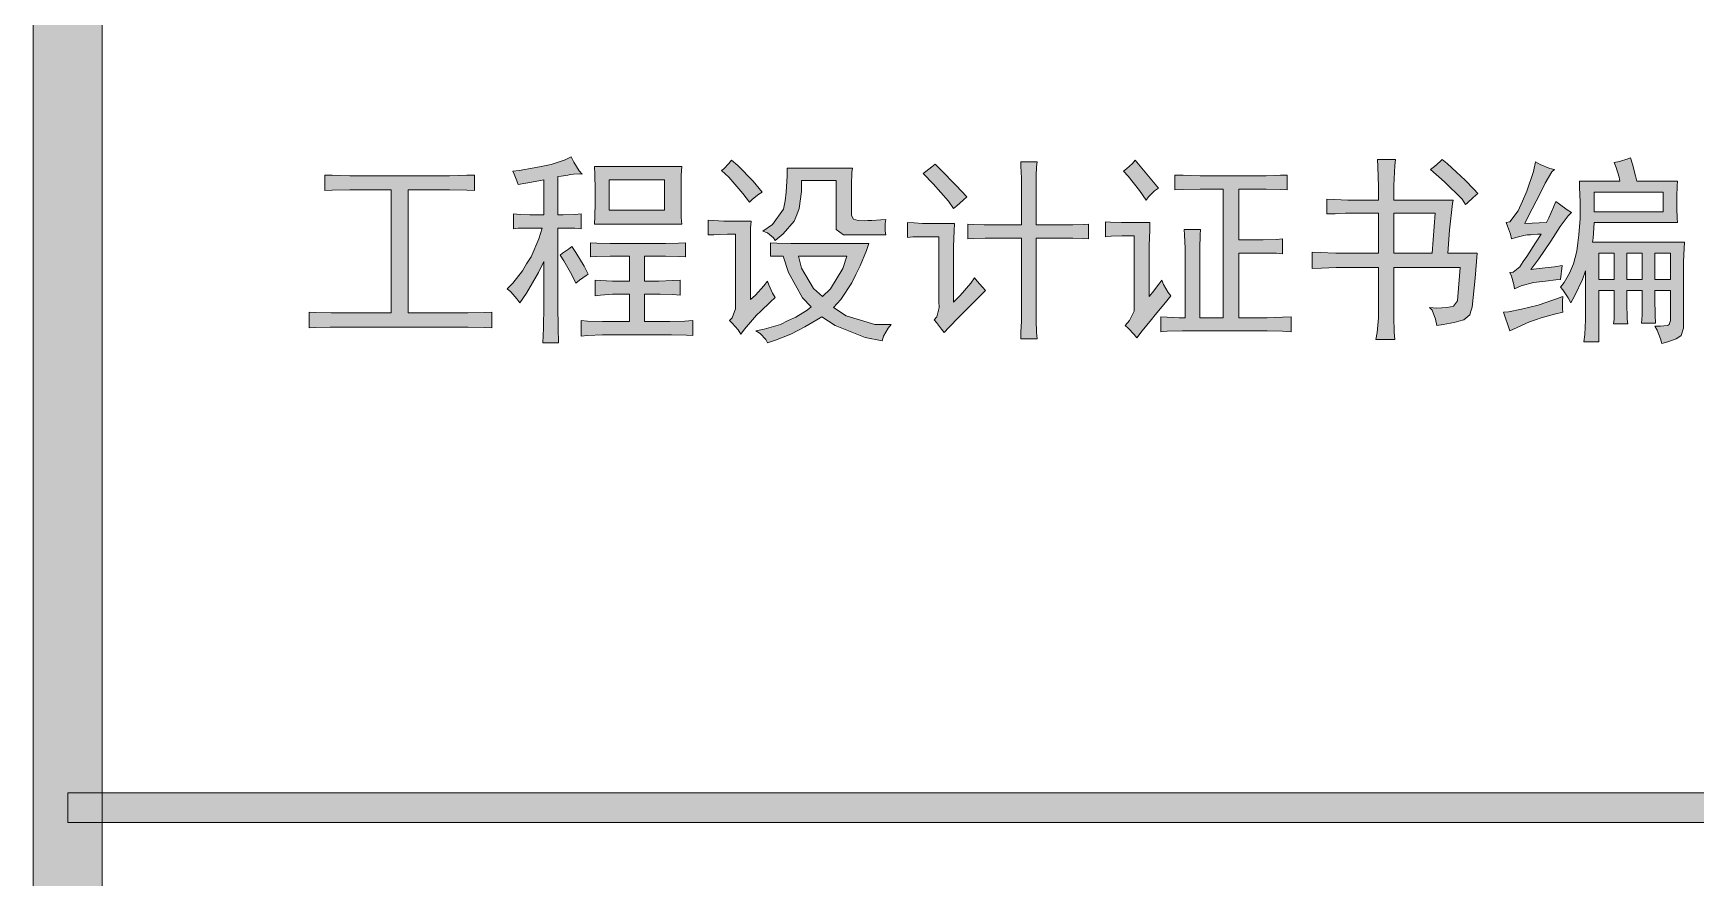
# Model space of a CAD drawing. Header units: millimetres. Extents: x 0 to 829, y 0 to 586.
# Drawn here: x 769.46 to 793.16, y 485.04 to 497.07 of the extents above; entities that cross this region are included whole.
import ezdxf

# ---------------------------------------------------------------- set-up
doc = ezdxf.new("R2010")
doc.units = ezdxf.units.MM

msp = doc.modelspace()

# ---------------------------------------------------------------- hatches: boundary and pattern name
h = msp.add_hatch(color=0)
h.dxf.hatch_style = 2
h.paths.add_polyline_path([(770.449028, 9.860139), (769.464778, 9.860139), (769.464778, 575.772139), (770.449028, 575.772139)])
h = msp.add_hatch(color=0)
h.dxf.hatch_style = 2
h.paths.add_polyline_path([(776.298083, 495.102444), (776.389806, 495.113028), (776.605, 495.148306), (776.724944, 495.173), (776.844889, 495.197694), (777.045972, 495.261194), (777.130639, 495.303528), (777.169444, 495.229444), (777.247056, 495.105972), (777.285861, 495.056583), (777.247056, 495.063639), (777.165917, 495.060111), (777.123583, 495.053056), (777.08125, 495.042472), (776.989528, 495.028361), (776.940139, 495.024833), (776.940139, 494.481556), (777.01775, 494.481556), (777.183556, 494.485083), (777.275278, 494.492139), (777.275278, 494.280472), (777.183556, 494.287528), (777.01775, 494.291056), (776.940139, 494.291056), (776.940139, 493.313861), (776.940139, 493.190389), (776.947194, 492.865833), (776.950722, 492.657694), (776.728472, 492.657694), (776.735528, 492.865833), (776.742583, 493.186861), (776.742583, 493.303278), (776.742583, 493.814806), (776.664972, 493.659583), (776.492111, 493.36325), (776.396861, 493.225667), (776.358056, 493.282111), (776.269861, 493.380889), (776.220472, 493.42675), (776.298083, 493.504361), (776.435667, 493.68075), (776.495639, 493.779528), (776.559139, 493.881833), (776.6685, 494.135833), (776.717889, 494.291056), (776.580306, 494.291056), (776.375694, 494.287528), (776.308667, 494.280472), (776.308667, 494.492139), (776.403917, 494.485083), (776.5415, 494.481556), (776.587361, 494.481556), (776.742583, 494.481556), (776.742583, 494.978972), (776.6685, 494.964861), (776.485056, 494.929583), (776.375694, 494.911944), (776.358056, 494.964861), (776.31925, 495.056583)])
h = msp.add_hatch(color=0)
h.dxf.hatch_style = 2
h.paths.add_polyline_path([(779.416639, 495.257667), (779.504833, 495.183583), (779.723556, 494.957806), (779.850556, 494.802583), (779.804694, 494.774361), (779.7165, 494.703806), (779.674167, 494.657944), (779.578917, 494.784944), (779.377833, 495.01425), (779.272, 495.113028), (779.307278, 495.134194), (779.377833, 495.208278)])
h = msp.add_hatch(color=0)
h.dxf.hatch_style = 2
h.paths.add_polyline_path([(782.316472, 495.201222), (782.387028, 495.130667), (782.616333, 494.897833), (782.771556, 494.735556), (782.718639, 494.689694), (782.626917, 494.608556), (782.581056, 494.56975), (782.5105, 494.675583), (782.291778, 494.922528), (782.147139, 495.067167), (782.185944, 495.095389), (782.270611, 495.162417)])
h = msp.add_hatch(color=0)
h.dxf.hatch_style = 2
h.paths.add_polyline_path([(783.547667, 494.336917), (783.547667, 494.890778), (783.547667, 495.003667), (783.540611, 495.173), (783.537083, 495.2365), (783.769917, 495.2365), (783.762861, 495.162417), (783.759333, 495.035417), (783.759333, 494.978972), (783.759333, 494.336917), (784.214417, 494.336917), (784.281444, 494.336917), (784.426083, 494.340444), (784.503694, 494.3475), (784.503694, 494.135833), (784.419028, 494.142889), (784.281444, 494.146417), (784.225, 494.146417), (783.759333, 494.146417), (783.759333, 493.035167), (783.759333, 492.971667), (783.762861, 492.809389), (783.769917, 492.714139), (783.537083, 492.714139), (783.540611, 492.809389), (783.547667, 492.964611), (783.547667, 493.024583), (783.547667, 494.146417), (783.11375, 494.146417), (783.032611, 494.146417), (782.863278, 494.142889), (782.782139, 494.135833), (782.782139, 494.3475), (782.863278, 494.340444), (783.0185, 494.336917), (783.092583, 494.336917)])
h = msp.add_hatch(color=0)
h.dxf.hatch_style = 2
h.paths.add_polyline_path([(785.325667, 494.689694), (785.230417, 494.82375), (785.068139, 495.028361), (785.001111, 495.102444), (785.046972, 495.134194), (785.128111, 495.211806), (785.166917, 495.257667), (785.502056, 494.859028), (785.445611, 494.820222), (785.357417, 494.735556)])
h = msp.add_hatch(color=0)
h.paths.add_polyline_path([(788.634722, 494.689694), (788.634722, 494.880194), (788.627667, 495.169472), (788.620611, 495.26825), (788.878139, 495.26825), (788.867556, 495.183583), (788.853444, 494.897833), (788.853444, 494.689694), (789.700111, 494.689694), (789.689528, 494.640306), (789.647194, 494.262833), (789.6225, 493.93475), (790.042306, 493.93475), (790.014083, 493.574917), (789.97175, 493.162167), (789.954111, 493.10925), (789.936472, 493.056333), (789.851806, 492.98225), (789.78125, 492.964611), (789.714222, 492.943444), (789.555472, 492.915222), (789.467278, 492.904639), (789.449639, 492.992833), (789.40025, 493.119833), (789.364972, 493.158639), (789.467278, 493.151583), (789.611917, 493.158639), (789.661306, 493.169222), (789.707167, 493.179806), (789.760083, 493.253889), (789.767139, 493.313861), (789.798889, 493.726611), (788.853444, 493.726611), (788.853444, 493.137472), (788.853444, 493.024583), (788.8605, 492.809389), (788.867556, 492.703556), (788.599444, 492.703556), (788.617083, 492.802333), (788.634722, 493.014), (788.634722, 493.126889), (788.634722, 493.726611), (788.112611, 493.726611), (788.035, 493.726611), (787.823333, 493.719556), (787.689278, 493.7125), (787.689278, 493.948861), (787.805694, 493.941806), (788.027944, 493.93475), (788.133778, 493.93475), (788.634722, 493.93475), (788.634722, 494.502722), (788.200806, 494.502722), (788.165528, 494.502722), (788.017361, 494.495667), (787.900944, 494.492139), (787.900944, 494.703806), (788.010306, 494.69675), (788.200806, 494.689694), (788.278417, 494.689694)])
h.paths.add_polyline_path([(789.40025, 493.93475), (789.442583, 494.502722), (788.853444, 494.502722), (788.853444, 493.93475)])
h = msp.add_hatch(color=0)
h.dxf.hatch_style = 2
h.paths.add_polyline_path([(789.544889, 495.26825), (789.615444, 495.208278), (789.7495, 495.088333), (789.809472, 495.028361), (789.869444, 494.971917), (789.992917, 494.844917), (790.052889, 494.781417), (789.985861, 494.724972), (789.897667, 494.647361), (789.8765, 494.626194), (789.827111, 494.703806), (789.576639, 494.95075), (789.375556, 495.123611), (789.432, 495.169472), (789.516667, 495.240028)])
h = msp.add_hatch(color=0)
h.dxf.hatch_style = 2
h.paths.add_polyline_path([(791.142972, 495.123611), (791.107694, 495.091861), (791.012444, 494.929583), (790.948944, 494.802583), (790.885444, 494.675583), (790.769028, 494.453333), (790.719639, 494.358083), (791.030083, 494.368667), (791.065361, 494.435694), (791.132389, 494.587389), (791.164139, 494.668528), (791.213528, 494.629722), (791.326417, 494.552111), (791.386389, 494.513306), (791.337, 494.463917), (791.224111, 494.312222), (791.160611, 494.206389), (791.093583, 494.104083), (790.920722, 493.853611), (790.807833, 493.701917), (790.92425, 493.7125), (791.1465, 493.740722), (791.252333, 493.758361), (791.231167, 493.557278), (791.164139, 493.55375), (791.015972, 493.536111), (790.931306, 493.525528), (790.846639, 493.514944), (790.67025, 493.465556), (790.575, 493.42675), (790.564417, 493.486722), (790.532667, 493.603139), (790.507972, 493.659583), (790.553833, 493.663111), (790.649083, 493.740722), (790.698472, 493.814806), (790.747861, 493.885361), (790.874861, 494.079389), (790.952472, 494.202861), (790.903083, 494.202861), (790.804306, 494.195806), (790.754917, 494.192278), (790.705528, 494.185222), (790.592639, 494.157), (790.532667, 494.135833), (790.515028, 494.202861), (790.476222, 494.319278), (790.455056, 494.368667), (790.507972, 494.37925), (790.624389, 494.534472), (790.687889, 494.675583), (790.747861, 494.816694), (790.843111, 495.095389), (790.874861, 495.2365), (790.941889, 495.197694), (791.075944, 495.14125)])
h = msp.add_hatch(color=0)
h.paths.add_polyline_path([(792.229528, 495.289417), (792.254222, 495.201222), (792.296556, 495.035417), (792.317722, 494.957806), (792.896278, 494.957806), (792.89275, 494.890778), (792.885694, 494.742611), (792.885694, 494.657944), (792.885694, 494.573278), (792.89275, 494.428639), (792.896278, 494.368667), (791.707417, 494.368667), (791.703889, 494.287528), (791.693306, 494.146417), (791.68625, 494.089972), (792.995056, 494.089972), (792.991528, 494.001778), (792.984472, 493.814806), (792.984472, 493.7125), (792.984472, 492.946972), (792.984472, 492.865833), (792.949194, 492.76), (792.913917, 492.735306), (792.878639, 492.714139), (792.758694, 492.671806), (792.674028, 492.647111), (792.656389, 492.714139), (792.607, 492.837611), (792.57525, 492.894056), (792.652861, 492.894056), (792.748111, 492.901111), (792.762222, 492.908167), (792.779861, 492.91875), (792.7975, 492.975194), (792.7975, 493.024583), (792.7975, 493.402056), (792.57525, 493.402056), (792.57525, 493.282111), (792.578778, 493.049278), (792.585833, 492.936389), (792.38475, 492.936389), (792.391806, 493.049278), (792.395333, 493.282111), (792.395333, 493.402056), (792.176611, 493.402056), (792.176611, 493.232722), (792.180139, 492.992833), (792.187194, 492.925806), (791.986111, 492.925806), (791.993167, 492.992833), (791.996694, 493.232722), (791.996694, 493.402056), (791.774444, 493.402056), (791.774444, 492.671806), (791.562778, 492.671806), (791.576889, 492.774111), (791.587472, 492.98225), (791.587472, 493.081028), (791.587472, 493.68075), (791.541611, 493.557278), (791.435778, 493.3315), (791.375806, 493.225667), (791.337, 493.296222), (791.262917, 493.409111), (791.231167, 493.447917), (791.280556, 493.514944), (791.358167, 493.649), (791.386389, 493.7125), (791.414611, 493.779528), (791.460472, 493.962972), (791.474583, 494.079389), (791.492222, 494.195806), (791.509861, 494.428639), (791.509861, 494.545056), (791.509861, 494.665), (791.502806, 494.869611), (791.499278, 494.957806), (792.074306, 494.957806), (792.063722, 495.017778), (792.024917, 495.151833), (791.996694, 495.222389), (792.070778, 495.240028), (792.187194, 495.275306)])
h.paths.add_polyline_path([(792.695194, 494.523889), (792.695194, 494.802583), (791.707417, 494.802583), (791.707417, 494.523889)])
h.paths.add_polyline_path([(792.395333, 493.557278), (792.395333, 493.93475), (792.176611, 493.93475), (792.176611, 493.557278)])
h.paths.add_polyline_path([(792.7975, 493.557278), (792.7975, 493.93475), (792.57525, 493.93475), (792.57525, 493.557278)])
h.paths.add_polyline_path([(791.996694, 493.557278), (791.996694, 493.93475), (791.774444, 493.93475), (791.774444, 493.557278)])
h = msp.add_hatch(color=0)
h.dxf.hatch_style = 2
h.paths.add_polyline_path([(775.264444, 495.035417), (775.3985, 495.035417), (775.641917, 495.042472), (775.751278, 495.046), (775.751278, 494.82375), (775.641917, 494.830806), (775.3985, 494.834333), (775.264444, 494.834333), (774.809361, 494.834333), (774.809361, 493.081028), (775.532556, 493.081028), (775.659556, 493.081028), (775.892389, 493.088083), (775.998222, 493.091611), (775.998222, 492.869361), (775.892389, 492.876417), (775.663083, 492.879944), (775.543139, 492.879944), (773.821583, 492.879944), (773.698111, 492.879944), (773.486444, 492.876417), (773.39825, 492.869361), (773.39825, 493.091611), (773.4935, 493.088083), (773.708694, 493.081028), (773.832167, 493.081028), (774.565944, 493.081028), (774.565944, 494.834333), (774.121444, 494.834333), (773.976806, 494.834333), (773.726333, 494.830806), (773.6205, 494.82375), (773.6205, 495.046), (773.726333, 495.042472), (773.976806, 495.035417), (774.121444, 495.035417)])
h = msp.add_hatch(color=0)
h.paths.add_polyline_path([(778.707556, 495.169472), (778.7005, 495.046), (778.696972, 494.82375), (778.696972, 494.724972), (778.696972, 494.629722), (778.7005, 494.44275), (778.707556, 494.3475), (777.46225, 494.3475), (777.469306, 494.453333), (777.472833, 494.650889), (777.472833, 494.746139), (777.472833, 494.841389), (777.469306, 495.053056), (777.46225, 495.169472)])
h.paths.add_polyline_path([(778.460611, 494.545056), (778.460611, 494.978972), (777.673917, 494.978972), (777.673917, 494.545056)])
h = msp.add_hatch(color=0)
h.dxf.hatch_style = 2
h.paths.add_polyline_path([(781.106444, 494.192278), (781.011194, 494.192278), (780.908889, 494.269889), (780.905361, 494.3475), (780.905361, 494.968389), (780.415, 494.968389), (780.415, 494.813167), (780.379722, 494.56975), (780.344444, 494.481556), (780.309167, 494.389833), (780.153944, 494.206389), (780.037528, 494.114667), (780.016361, 494.153472), (779.928167, 494.2205), (779.861139, 494.248722), (779.998722, 494.340444), (780.157472, 494.559167), (780.178639, 494.679111), (780.196278, 494.802583), (780.210389, 495.035417), (780.206861, 495.144778), (781.138194, 495.144778), (781.131139, 495.081278), (781.127611, 494.911944), (781.127611, 494.813167), (781.127611, 494.513306), (781.127611, 494.467444), (781.155833, 494.418056), (781.187583, 494.407472), (781.219333, 494.400417), (781.304, 494.393361), (781.360444, 494.396889), (781.416889, 494.400417), (781.543889, 494.407472), (781.614444, 494.414528), (781.603861, 494.358083), (781.603861, 494.248722), (781.614444, 494.192278)])
h = msp.add_hatch(color=0)
h.dxf.hatch_style = 2
h.paths.add_polyline_path([(786.92375, 495.035417), (787.033111, 495.035417), (787.237722, 495.042472), (787.332972, 495.046), (787.332972, 494.834333), (787.237722, 494.841389), (787.033111, 494.844917), (786.92375, 494.844917), (786.645056, 494.844917), (786.645056, 494.12525), (786.902583, 494.12525), (786.994306, 494.12525), (787.17775, 494.128778), (787.265944, 494.135833), (787.265944, 493.924167), (787.184806, 493.931222), (787.001361, 493.93475), (786.902583, 493.93475), (786.645056, 493.93475), (786.645056, 493.014), (786.9555, 493.014), (787.05075, 493.014), (787.265944, 493.021056), (787.389417, 493.024583), (787.389417, 492.812917), (787.265944, 492.819972), (787.05075, 492.827028), (786.9555, 492.827028), (785.978306, 492.827028), (785.84425, 492.827028), (785.625528, 492.819972), (785.533806, 492.812917), (785.533806, 493.024583), (785.625528, 493.021056), (785.794861, 493.014), (785.879528, 493.014), (785.879528, 493.881833), (785.879528, 493.99825), (785.872472, 494.192278), (785.868944, 494.269889), (786.101778, 494.269889), (786.094722, 494.195806), (786.091194, 494.001778), (786.091194, 493.881833), (786.091194, 493.014), (786.422806, 493.014), (786.422806, 494.844917), (786.22525, 494.844917), (786.094722, 494.844917), (785.851306, 494.841389), (785.734889, 494.834333), (785.734889, 495.046), (785.851306, 495.042472), (786.094722, 495.035417), (786.22525, 495.035417)])
h = msp.add_hatch(color=0)
h.dxf.hatch_style = 2
h.paths.add_polyline_path([(779.695333, 494.389833), (779.688278, 494.291056), (779.68475, 494.068806), (779.68475, 493.948861), (779.68475, 493.271528), (779.755306, 493.335028), (779.878778, 493.469083), (779.928167, 493.536111), (779.945806, 493.479667), (779.998722, 493.36325), (780.037528, 493.303278), (779.966972, 493.23625), (779.832917, 493.10925), (779.772944, 493.049278), (779.712972, 492.985778), (779.600083, 492.851722), (779.550694, 492.781167), (779.511889, 492.841139), (779.427222, 492.936389), (779.384889, 492.971667), (779.427222, 493.014), (779.473083, 493.141), (779.473083, 493.225667), (779.473083, 494.202861), (779.356667, 494.202861), (779.162639, 494.195806), (779.085028, 494.192278), (779.085028, 494.403944), (779.155583, 494.396889), (779.307278, 494.389833), (779.384889, 494.389833)])
h = msp.add_hatch(color=0)
h.dxf.hatch_style = 2
h.paths.add_polyline_path([(782.591639, 494.358083), (782.588111, 494.25225), (782.581056, 494.03), (782.581056, 493.913583), (782.581056, 493.23625), (782.676306, 493.3315), (782.824472, 493.504361), (782.880917, 493.581972), (782.916194, 493.536111), (782.993806, 493.447917), (783.036139, 493.402056), (782.725694, 493.091611), (782.655139, 493.021056), (782.514028, 492.876417), (782.447, 492.802333), (782.408194, 492.851722), (782.337639, 492.943444), (782.302361, 492.98225), (782.341167, 493.024583), (782.376444, 493.158639), (782.369389, 493.246833), (782.369389, 494.167583), (782.221222, 494.167583), (781.998972, 494.164056), (781.924889, 494.157), (781.924889, 494.368667), (782.016611, 494.365139), (782.136556, 494.358083), (782.171833, 494.358083)])
h = msp.add_hatch(color=0)
h.dxf.hatch_style = 2
h.paths.add_polyline_path([(785.025806, 492.904639), (785.089306, 492.971667), (785.156333, 493.10925), (785.156333, 493.179806), (785.156333, 494.181694), (785.057556, 494.181694), (784.979944, 494.181694), (784.824722, 494.174639), (784.747111, 494.167583), (784.747111, 494.37925), (784.817667, 494.375722), (784.972889, 494.368667), (785.057556, 494.368667), (785.378583, 494.368667), (785.375056, 494.262833), (785.368, 494.040583), (785.368, 493.924167), (785.368, 493.313861), (785.417389, 493.373833), (785.505583, 493.49025), (785.547917, 493.546694), (785.572611, 493.486722), (785.639639, 493.373833), (785.678444, 493.324444), (785.618472, 493.253889), (785.505583, 493.116306), (785.452667, 493.052806), (785.39975, 492.989306), (785.269222, 492.827028), (785.191611, 492.724722), (785.152806, 492.774111), (785.068139, 492.865833)])
h = msp.add_hatch(color=0)
h.dxf.hatch_style = 2
h.paths.add_polyline_path([(777.141222, 494.026472), (777.197667, 493.941806), (777.314083, 493.747778), (777.374056, 493.634889), (777.342306, 493.613722), (777.250583, 493.546694), (777.197667, 493.504361), (777.141222, 493.624306), (777.028333, 493.825389), (776.975417, 493.903), (777.007167, 493.931222), (777.091833, 493.991194)])
h = msp.add_hatch(color=0)
h.dxf.hatch_style = 2
h.paths.add_polyline_path([(778.383, 494.068806), (778.474722, 494.068806), (778.661694, 494.075861), (778.760472, 494.079389), (778.760472, 493.881833), (778.661694, 493.885361), (778.474722, 493.892417), (778.383, 493.892417), (778.174861, 493.892417), (778.174861, 493.536111), (778.294806, 493.536111), (778.379472, 493.536111), (778.5735, 493.543167), (778.682861, 493.546694), (778.682861, 493.335028), (778.5735, 493.342083), (778.397111, 493.349139), (778.330083, 493.349139), (778.174861, 493.349139), (778.174861, 492.957556), (778.439444, 492.957556), (778.538222, 492.957556), (778.749889, 492.964611), (778.862778, 492.971667), (778.862778, 492.76), (778.774583, 492.763528), (778.562917, 492.770583), (778.439444, 492.770583), (777.695083, 492.770583), (777.575139, 492.770583), (777.363472, 492.76), (777.275278, 492.749417), (777.275278, 492.971667), (777.363472, 492.964611), (777.575139, 492.957556), (777.695083, 492.957556), (777.963194, 492.957556), (777.963194, 493.349139), (777.807972, 493.349139), (777.719778, 493.349139), (777.550444, 493.335028), (777.472833, 493.324444), (777.472833, 493.546694), (777.550444, 493.543167), (777.719778, 493.536111), (777.807972, 493.536111), (777.963194, 493.536111), (777.963194, 493.892417), (777.783278, 493.892417), (777.6845, 493.892417), (777.497528, 493.885361), (777.405806, 493.881833), (777.405806, 494.079389), (777.497528, 494.075861), (777.6845, 494.068806), (777.783278, 494.068806)])
h = msp.add_hatch(color=0)
h.paths.add_polyline_path([(779.9705, 494.079389), (780.062222, 494.075861), (780.259778, 494.068806), (780.372667, 494.068806), (781.371028, 494.068806), (781.339278, 493.970028), (781.247556, 493.751306), (781.187583, 493.631361), (781.131139, 493.511417), (780.972389, 493.275056), (780.870083, 493.158639), (781.05, 493.042222), (781.459222, 492.91875), (781.692056, 492.915222), (781.649722, 492.865833), (781.582694, 492.749417), (781.561528, 492.682389), (781.321639, 492.731778), (780.894778, 492.904639), (780.704278, 493.024583), (780.633722, 492.98225), (780.460861, 492.883472), (780.362083, 492.830556), (780.259778, 492.777639), (780.044583, 492.692972), (779.928167, 492.657694), (779.907, 492.703556), (779.822333, 492.788222), (779.762361, 492.827028), (779.882306, 492.848194), (780.115139, 492.91875), (780.220972, 492.971667), (780.330333, 493.021056), (780.492611, 493.119833), (780.549056, 493.169222), (780.429111, 493.296222), (780.228028, 493.659583), (780.150417, 493.892417), (779.9705, 493.892417)])
h.paths.add_polyline_path([(780.714861, 493.313861), (780.82775, 493.42675), (781.000611, 493.7125), (781.060583, 493.892417), (780.372667, 493.892417), (780.411472, 493.719556), (780.584333, 493.430278)])
h = msp.add_hatch(color=0)
h.dxf.hatch_style = 2
h.paths.add_polyline_path([(791.262917, 493.313861), (791.259389, 493.253889), (791.259389, 493.141), (791.262917, 493.091611), (791.1465, 493.063389), (790.952472, 493.010472), (790.871333, 492.98225), (790.790194, 492.954028), (790.610278, 492.876417), (790.507972, 492.827028), (790.419778, 493.091611), (790.486806, 493.098667), (790.673778, 493.133944), (790.793722, 493.165694), (790.913667, 493.193917), (791.1465, 493.271528)])
h = msp.add_hatch(color=0)
h.dxf.hatch_style = 2
h.paths.add_polyline_path([(819.294639, 486.247722), (819.294639, 485.824389), (769.958667, 485.824389), (769.958667, 486.247722)])

# ---------------------------------------------------------------- linework, layer by layer
at = {"color": 0, "lineweight": 0}
for points in [[(770.449028, 9.860139), (769.464778, 9.860139), (769.464778, 575.772139), (770.449028, 575.772139)], [(776.298083, 495.102444), (776.389806, 495.113028), (776.605, 495.148306), (776.724944, 495.173), (776.844889, 495.197694), (777.045972, 495.261194), (777.130639, 495.303528), (777.169444, 495.229444), (777.247056, 495.105972), (777.285861, 495.056583), (777.247056, 495.063639), (777.165917, 495.060111), (777.123583, 495.053056), (777.08125, 495.042472), (776.989528, 495.028361), (776.940139, 495.024833), (776.940139, 494.481556), (777.01775, 494.481556), (777.183556, 494.485083), (777.275278, 494.492139), (777.275278, 494.280472), (777.183556, 494.287528), (777.01775, 494.291056), (776.940139, 494.291056), (776.940139, 493.313861), (776.940139, 493.190389), (776.947194, 492.865833), (776.950722, 492.657694), (776.728472, 492.657694), (776.735528, 492.865833), (776.742583, 493.186861), (776.742583, 493.303278), (776.742583, 493.814806), (776.664972, 493.659583), (776.492111, 493.36325), (776.396861, 493.225667), (776.358056, 493.282111), (776.269861, 493.380889), (776.220472, 493.42675), (776.298083, 493.504361), (776.435667, 493.68075), (776.495639, 493.779528), (776.559139, 493.881833), (776.6685, 494.135833), (776.717889, 494.291056), (776.580306, 494.291056), (776.375694, 494.287528), (776.308667, 494.280472), (776.308667, 494.492139), (776.403917, 494.485083), (776.5415, 494.481556), (776.587361, 494.481556), (776.742583, 494.481556), (776.742583, 494.978972), (776.6685, 494.964861), (776.485056, 494.929583), (776.375694, 494.911944), (776.358056, 494.964861), (776.31925, 495.056583)], [(779.416639, 495.257667), (779.504833, 495.183583), (779.723556, 494.957806), (779.850556, 494.802583), (779.804694, 494.774361), (779.7165, 494.703806), (779.674167, 494.657944), (779.578917, 494.784944), (779.377833, 495.01425), (779.272, 495.113028), (779.307278, 495.134194), (779.377833, 495.208278)], [(782.316472, 495.201222), (782.387028, 495.130667), (782.616333, 494.897833), (782.771556, 494.735556), (782.718639, 494.689694), (782.626917, 494.608556), (782.581056, 494.56975), (782.5105, 494.675583), (782.291778, 494.922528), (782.147139, 495.067167), (782.185944, 495.095389), (782.270611, 495.162417)], [(783.547667, 494.336917), (783.547667, 494.890778), (783.547667, 495.003667), (783.540611, 495.173), (783.537083, 495.2365), (783.769917, 495.2365), (783.762861, 495.162417), (783.759333, 495.035417), (783.759333, 494.978972), (783.759333, 494.336917), (784.214417, 494.336917), (784.281444, 494.336917), (784.426083, 494.340444), (784.503694, 494.3475), (784.503694, 494.135833), (784.419028, 494.142889), (784.281444, 494.146417), (784.225, 494.146417), (783.759333, 494.146417), (783.759333, 493.035167), (783.759333, 492.971667), (783.762861, 492.809389), (783.769917, 492.714139), (783.537083, 492.714139), (783.540611, 492.809389), (783.547667, 492.964611), (783.547667, 493.024583), (783.547667, 494.146417), (783.11375, 494.146417), (783.032611, 494.146417), (782.863278, 494.142889), (782.782139, 494.135833), (782.782139, 494.3475), (782.863278, 494.340444), (783.0185, 494.336917), (783.092583, 494.336917)], [(785.325667, 494.689694), (785.230417, 494.82375), (785.068139, 495.028361), (785.001111, 495.102444), (785.046972, 495.134194), (785.128111, 495.211806), (785.166917, 495.257667), (785.502056, 494.859028), (785.445611, 494.820222), (785.357417, 494.735556)], [(788.634722, 494.689694), (788.634722, 494.880194), (788.627667, 495.169472), (788.620611, 495.26825), (788.878139, 495.26825), (788.867556, 495.183583), (788.853444, 494.897833), (788.853444, 494.689694), (789.700111, 494.689694), (789.689528, 494.640306), (789.647194, 494.262833), (789.6225, 493.93475), (790.042306, 493.93475), (790.014083, 493.574917), (789.97175, 493.162167), (789.954111, 493.10925), (789.936472, 493.056333), (789.851806, 492.98225), (789.78125, 492.964611), (789.714222, 492.943444), (789.555472, 492.915222), (789.467278, 492.904639), (789.449639, 492.992833), (789.40025, 493.119833), (789.364972, 493.158639), (789.467278, 493.151583), (789.611917, 493.158639), (789.661306, 493.169222), (789.707167, 493.179806), (789.760083, 493.253889), (789.767139, 493.313861), (789.798889, 493.726611), (788.853444, 493.726611), (788.853444, 493.137472), (788.853444, 493.024583), (788.8605, 492.809389), (788.867556, 492.703556), (788.599444, 492.703556), (788.617083, 492.802333), (788.634722, 493.014), (788.634722, 493.126889), (788.634722, 493.726611), (788.112611, 493.726611), (788.035, 493.726611), (787.823333, 493.719556), (787.689278, 493.7125), (787.689278, 493.948861), (787.805694, 493.941806), (788.027944, 493.93475), (788.133778, 493.93475), (788.634722, 493.93475), (788.634722, 494.502722), (788.200806, 494.502722), (788.165528, 494.502722), (788.017361, 494.495667), (787.900944, 494.492139), (787.900944, 494.703806), (788.010306, 494.69675), (788.200806, 494.689694), (788.278417, 494.689694)], [(789.544889, 495.26825), (789.615444, 495.208278), (789.7495, 495.088333), (789.809472, 495.028361), (789.869444, 494.971917), (789.992917, 494.844917), (790.052889, 494.781417), (789.985861, 494.724972), (789.897667, 494.647361), (789.8765, 494.626194), (789.827111, 494.703806), (789.576639, 494.95075), (789.375556, 495.123611), (789.432, 495.169472), (789.516667, 495.240028)], [(791.142972, 495.123611), (791.107694, 495.091861), (791.012444, 494.929583), (790.948944, 494.802583), (790.885444, 494.675583), (790.769028, 494.453333), (790.719639, 494.358083), (791.030083, 494.368667), (791.065361, 494.435694), (791.132389, 494.587389), (791.164139, 494.668528), (791.213528, 494.629722), (791.326417, 494.552111), (791.386389, 494.513306), (791.337, 494.463917), (791.224111, 494.312222), (791.160611, 494.206389), (791.093583, 494.104083), (790.920722, 493.853611), (790.807833, 493.701917), (790.92425, 493.7125), (791.1465, 493.740722), (791.252333, 493.758361), (791.231167, 493.557278), (791.164139, 493.55375), (791.015972, 493.536111), (790.931306, 493.525528), (790.846639, 493.514944), (790.67025, 493.465556), (790.575, 493.42675), (790.564417, 493.486722), (790.532667, 493.603139), (790.507972, 493.659583), (790.553833, 493.663111), (790.649083, 493.740722), (790.698472, 493.814806), (790.747861, 493.885361), (790.874861, 494.079389), (790.952472, 494.202861), (790.903083, 494.202861), (790.804306, 494.195806), (790.754917, 494.192278), (790.705528, 494.185222), (790.592639, 494.157), (790.532667, 494.135833), (790.515028, 494.202861), (790.476222, 494.319278), (790.455056, 494.368667), (790.507972, 494.37925), (790.624389, 494.534472), (790.687889, 494.675583), (790.747861, 494.816694), (790.843111, 495.095389), (790.874861, 495.2365), (790.941889, 495.197694), (791.075944, 495.14125)], [(792.229528, 495.289417), (792.254222, 495.201222), (792.296556, 495.035417), (792.317722, 494.957806), (792.896278, 494.957806), (792.89275, 494.890778), (792.885694, 494.742611), (792.885694, 494.657944), (792.885694, 494.573278), (792.89275, 494.428639), (792.896278, 494.368667), (791.707417, 494.368667), (791.703889, 494.287528), (791.693306, 494.146417), (791.68625, 494.089972), (792.995056, 494.089972), (792.991528, 494.001778), (792.984472, 493.814806), (792.984472, 493.7125), (792.984472, 492.946972), (792.984472, 492.865833), (792.949194, 492.76), (792.913917, 492.735306), (792.878639, 492.714139), (792.758694, 492.671806), (792.674028, 492.647111), (792.656389, 492.714139), (792.607, 492.837611), (792.57525, 492.894056), (792.652861, 492.894056), (792.748111, 492.901111), (792.762222, 492.908167), (792.779861, 492.91875), (792.7975, 492.975194), (792.7975, 493.024583), (792.7975, 493.402056), (792.57525, 493.402056), (792.57525, 493.282111), (792.578778, 493.049278), (792.585833, 492.936389), (792.38475, 492.936389), (792.391806, 493.049278), (792.395333, 493.282111), (792.395333, 493.402056), (792.176611, 493.402056), (792.176611, 493.232722), (792.180139, 492.992833), (792.187194, 492.925806), (791.986111, 492.925806), (791.993167, 492.992833), (791.996694, 493.232722), (791.996694, 493.402056), (791.774444, 493.402056), (791.774444, 492.671806), (791.562778, 492.671806), (791.576889, 492.774111), (791.587472, 492.98225), (791.587472, 493.081028), (791.587472, 493.68075), (791.541611, 493.557278), (791.435778, 493.3315), (791.375806, 493.225667), (791.337, 493.296222), (791.262917, 493.409111), (791.231167, 493.447917), (791.280556, 493.514944), (791.358167, 493.649), (791.386389, 493.7125), (791.414611, 493.779528), (791.460472, 493.962972), (791.474583, 494.079389), (791.492222, 494.195806), (791.509861, 494.428639), (791.509861, 494.545056), (791.509861, 494.665), (791.502806, 494.869611), (791.499278, 494.957806), (792.074306, 494.957806), (792.063722, 495.017778), (792.024917, 495.151833), (791.996694, 495.222389), (792.070778, 495.240028), (792.187194, 495.275306)], [(775.264444, 495.035417), (775.3985, 495.035417), (775.641917, 495.042472), (775.751278, 495.046), (775.751278, 494.82375), (775.641917, 494.830806), (775.3985, 494.834333), (775.264444, 494.834333), (774.809361, 494.834333), (774.809361, 493.081028), (775.532556, 493.081028), (775.659556, 493.081028), (775.892389, 493.088083), (775.998222, 493.091611), (775.998222, 492.869361), (775.892389, 492.876417), (775.663083, 492.879944), (775.543139, 492.879944), (773.821583, 492.879944), (773.698111, 492.879944), (773.486444, 492.876417), (773.39825, 492.869361), (773.39825, 493.091611), (773.4935, 493.088083), (773.708694, 493.081028), (773.832167, 493.081028), (774.565944, 493.081028), (774.565944, 494.834333), (774.121444, 494.834333), (773.976806, 494.834333), (773.726333, 494.830806), (773.6205, 494.82375), (773.6205, 495.046), (773.726333, 495.042472), (773.976806, 495.035417), (774.121444, 495.035417)], [(778.707556, 495.169472), (778.7005, 495.046), (778.696972, 494.82375), (778.696972, 494.724972), (778.696972, 494.629722), (778.7005, 494.44275), (778.707556, 494.3475), (777.46225, 494.3475), (777.469306, 494.453333), (777.472833, 494.650889), (777.472833, 494.746139), (777.472833, 494.841389), (777.469306, 495.053056), (777.46225, 495.169472)], [(778.460611, 494.545056), (778.460611, 494.978972), (777.673917, 494.978972), (777.673917, 494.545056)], [(781.106444, 494.192278), (781.011194, 494.192278), (780.908889, 494.269889), (780.905361, 494.3475), (780.905361, 494.968389), (780.415, 494.968389), (780.415, 494.813167), (780.379722, 494.56975), (780.344444, 494.481556), (780.309167, 494.389833), (780.153944, 494.206389), (780.037528, 494.114667), (780.016361, 494.153472), (779.928167, 494.2205), (779.861139, 494.248722), (779.998722, 494.340444), (780.157472, 494.559167), (780.178639, 494.679111), (780.196278, 494.802583), (780.210389, 495.035417), (780.206861, 495.144778), (781.138194, 495.144778), (781.131139, 495.081278), (781.127611, 494.911944), (781.127611, 494.813167), (781.127611, 494.513306), (781.127611, 494.467444), (781.155833, 494.418056), (781.187583, 494.407472), (781.219333, 494.400417), (781.304, 494.393361), (781.360444, 494.396889), (781.416889, 494.400417), (781.543889, 494.407472), (781.614444, 494.414528), (781.603861, 494.358083), (781.603861, 494.248722), (781.614444, 494.192278)], [(786.92375, 495.035417), (787.033111, 495.035417), (787.237722, 495.042472), (787.332972, 495.046), (787.332972, 494.834333), (787.237722, 494.841389), (787.033111, 494.844917), (786.92375, 494.844917), (786.645056, 494.844917), (786.645056, 494.12525), (786.902583, 494.12525), (786.994306, 494.12525), (787.17775, 494.128778), (787.265944, 494.135833), (787.265944, 493.924167), (787.184806, 493.931222), (787.001361, 493.93475), (786.902583, 493.93475), (786.645056, 493.93475), (786.645056, 493.014), (786.9555, 493.014), (787.05075, 493.014), (787.265944, 493.021056), (787.389417, 493.024583), (787.389417, 492.812917), (787.265944, 492.819972), (787.05075, 492.827028), (786.9555, 492.827028), (785.978306, 492.827028), (785.84425, 492.827028), (785.625528, 492.819972), (785.533806, 492.812917), (785.533806, 493.024583), (785.625528, 493.021056), (785.794861, 493.014), (785.879528, 493.014), (785.879528, 493.881833), (785.879528, 493.99825), (785.872472, 494.192278), (785.868944, 494.269889), (786.101778, 494.269889), (786.094722, 494.195806), (786.091194, 494.001778), (786.091194, 493.881833), (786.091194, 493.014), (786.422806, 493.014), (786.422806, 494.844917), (786.22525, 494.844917), (786.094722, 494.844917), (785.851306, 494.841389), (785.734889, 494.834333), (785.734889, 495.046), (785.851306, 495.042472), (786.094722, 495.035417), (786.22525, 495.035417)], [(792.695194, 494.523889), (792.695194, 494.802583), (791.707417, 494.802583), (791.707417, 494.523889)], [(789.40025, 493.93475), (789.442583, 494.502722), (788.853444, 494.502722), (788.853444, 493.93475)], [(779.695333, 494.389833), (779.688278, 494.291056), (779.68475, 494.068806), (779.68475, 493.948861), (779.68475, 493.271528), (779.755306, 493.335028), (779.878778, 493.469083), (779.928167, 493.536111), (779.945806, 493.479667), (779.998722, 493.36325), (780.037528, 493.303278), (779.966972, 493.23625), (779.832917, 493.10925), (779.772944, 493.049278), (779.712972, 492.985778), (779.600083, 492.851722), (779.550694, 492.781167), (779.511889, 492.841139), (779.427222, 492.936389), (779.384889, 492.971667), (779.427222, 493.014), (779.473083, 493.141), (779.473083, 493.225667), (779.473083, 494.202861), (779.356667, 494.202861), (779.162639, 494.195806), (779.085028, 494.192278), (779.085028, 494.403944), (779.155583, 494.396889), (779.307278, 494.389833), (779.384889, 494.389833)], [(782.591639, 494.358083), (782.588111, 494.25225), (782.581056, 494.03), (782.581056, 493.913583), (782.581056, 493.23625), (782.676306, 493.3315), (782.824472, 493.504361), (782.880917, 493.581972), (782.916194, 493.536111), (782.993806, 493.447917), (783.036139, 493.402056), (782.725694, 493.091611), (782.655139, 493.021056), (782.514028, 492.876417), (782.447, 492.802333), (782.408194, 492.851722), (782.337639, 492.943444), (782.302361, 492.98225), (782.341167, 493.024583), (782.376444, 493.158639), (782.369389, 493.246833), (782.369389, 494.167583), (782.221222, 494.167583), (781.998972, 494.164056), (781.924889, 494.157), (781.924889, 494.368667), (782.016611, 494.365139), (782.136556, 494.358083), (782.171833, 494.358083)], [(785.025806, 492.904639), (785.089306, 492.971667), (785.156333, 493.10925), (785.156333, 493.179806), (785.156333, 494.181694), (785.057556, 494.181694), (784.979944, 494.181694), (784.824722, 494.174639), (784.747111, 494.167583), (784.747111, 494.37925), (784.817667, 494.375722), (784.972889, 494.368667), (785.057556, 494.368667), (785.378583, 494.368667), (785.375056, 494.262833), (785.368, 494.040583), (785.368, 493.924167), (785.368, 493.313861), (785.417389, 493.373833), (785.505583, 493.49025), (785.547917, 493.546694), (785.572611, 493.486722), (785.639639, 493.373833), (785.678444, 493.324444), (785.618472, 493.253889), (785.505583, 493.116306), (785.452667, 493.052806), (785.39975, 492.989306), (785.269222, 492.827028), (785.191611, 492.724722), (785.152806, 492.774111), (785.068139, 492.865833)], [(777.141222, 494.026472), (777.197667, 493.941806), (777.314083, 493.747778), (777.374056, 493.634889), (777.342306, 493.613722), (777.250583, 493.546694), (777.197667, 493.504361), (777.141222, 493.624306), (777.028333, 493.825389), (776.975417, 493.903), (777.007167, 493.931222), (777.091833, 493.991194)], [(778.383, 494.068806), (778.474722, 494.068806), (778.661694, 494.075861), (778.760472, 494.079389), (778.760472, 493.881833), (778.661694, 493.885361), (778.474722, 493.892417), (778.383, 493.892417), (778.174861, 493.892417), (778.174861, 493.536111), (778.294806, 493.536111), (778.379472, 493.536111), (778.5735, 493.543167), (778.682861, 493.546694), (778.682861, 493.335028), (778.5735, 493.342083), (778.397111, 493.349139), (778.330083, 493.349139), (778.174861, 493.349139), (778.174861, 492.957556), (778.439444, 492.957556), (778.538222, 492.957556), (778.749889, 492.964611), (778.862778, 492.971667), (778.862778, 492.76), (778.774583, 492.763528), (778.562917, 492.770583), (778.439444, 492.770583), (777.695083, 492.770583), (777.575139, 492.770583), (777.363472, 492.76), (777.275278, 492.749417), (777.275278, 492.971667), (777.363472, 492.964611), (777.575139, 492.957556), (777.695083, 492.957556), (777.963194, 492.957556), (777.963194, 493.349139), (777.807972, 493.349139), (777.719778, 493.349139), (777.550444, 493.335028), (777.472833, 493.324444), (777.472833, 493.546694), (777.550444, 493.543167), (777.719778, 493.536111), (777.807972, 493.536111), (777.963194, 493.536111), (777.963194, 493.892417), (777.783278, 493.892417), (777.6845, 493.892417), (777.497528, 493.885361), (777.405806, 493.881833), (777.405806, 494.079389), (777.497528, 494.075861), (777.6845, 494.068806), (777.783278, 494.068806)], [(779.9705, 494.079389), (780.062222, 494.075861), (780.259778, 494.068806), (780.372667, 494.068806), (781.371028, 494.068806), (781.339278, 493.970028), (781.247556, 493.751306), (781.187583, 493.631361), (781.131139, 493.511417), (780.972389, 493.275056), (780.870083, 493.158639), (781.05, 493.042222), (781.459222, 492.91875), (781.692056, 492.915222), (781.649722, 492.865833), (781.582694, 492.749417), (781.561528, 492.682389), (781.321639, 492.731778), (780.894778, 492.904639), (780.704278, 493.024583), (780.633722, 492.98225), (780.460861, 492.883472), (780.362083, 492.830556), (780.259778, 492.777639), (780.044583, 492.692972), (779.928167, 492.657694), (779.907, 492.703556), (779.822333, 492.788222), (779.762361, 492.827028), (779.882306, 492.848194), (780.115139, 492.91875), (780.220972, 492.971667), (780.330333, 493.021056), (780.492611, 493.119833), (780.549056, 493.169222), (780.429111, 493.296222), (780.228028, 493.659583), (780.150417, 493.892417), (779.9705, 493.892417)], [(780.714861, 493.313861), (780.82775, 493.42675), (781.000611, 493.7125), (781.060583, 493.892417), (780.372667, 493.892417), (780.411472, 493.719556), (780.584333, 493.430278)], [(791.996694, 493.557278), (791.996694, 493.93475), (791.774444, 493.93475), (791.774444, 493.557278)], [(792.395333, 493.557278), (792.395333, 493.93475), (792.176611, 493.93475), (792.176611, 493.557278)], [(792.7975, 493.557278), (792.7975, 493.93475), (792.57525, 493.93475), (792.57525, 493.557278)], [(791.262917, 493.313861), (791.259389, 493.253889), (791.259389, 493.141), (791.262917, 493.091611), (791.1465, 493.063389), (790.952472, 493.010472), (790.871333, 492.98225), (790.790194, 492.954028), (790.610278, 492.876417), (790.507972, 492.827028), (790.419778, 493.091611), (790.486806, 493.098667), (790.673778, 493.133944), (790.793722, 493.165694), (790.913667, 493.193917), (791.1465, 493.271528)], [(819.294639, 486.247722), (819.294639, 485.824389), (769.958667, 485.824389), (769.958667, 486.247722)]]:
    msp.add_lwpolyline(points, close=True, dxfattribs=at)

doc.saveas('drawing.dxf')
